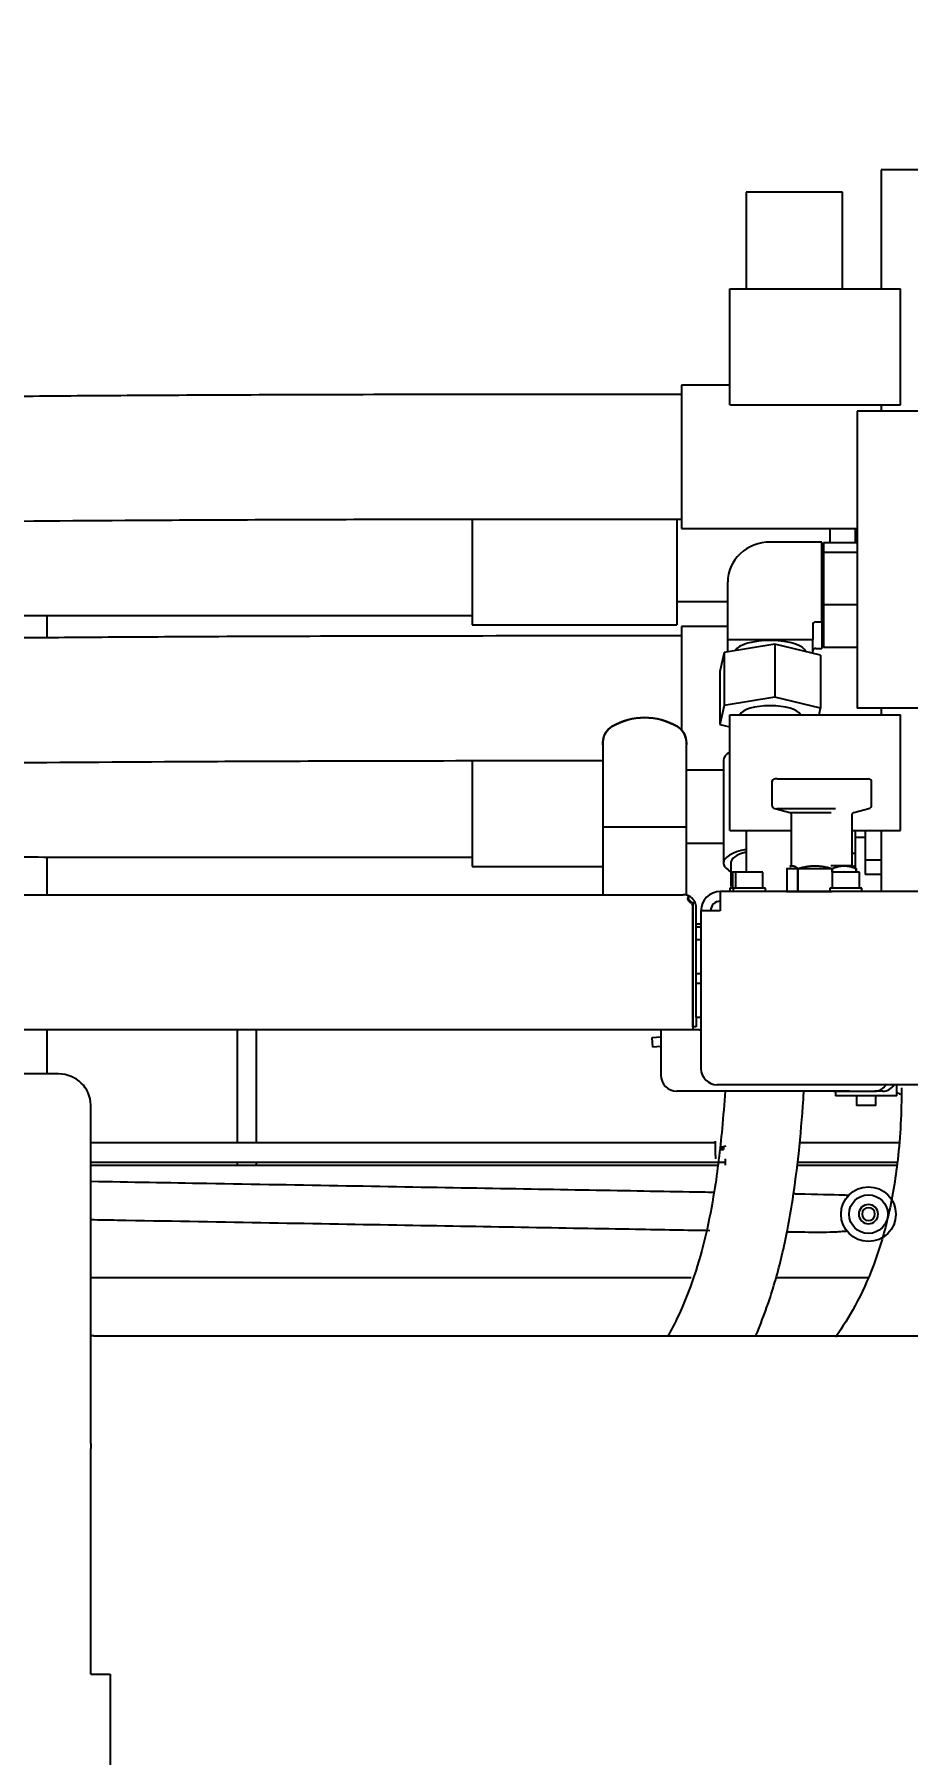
# Model space of a CAD drawing. Header units: millimetres. Extents: x 10462777 to 22643323, y 453826 to 1389191.
# Drawn here: x 11268285 to 11268548, y 578301 to 578818 of the extents above; entities that cross this region are included whole.
import ezdxf

# ---------------------------------------------------------------- set-up
doc = ezdxf.new("R2010")
doc.units = ezdxf.units.MM
doc.header["$LTSCALE"] = 200
doc.header["$MEASUREMENT"] = 0
doc.header["$PDMODE"] = 35
doc.header["$PDSIZE"] = -5
doc.linetypes.add('CENTER', pattern=[2, 1.25, -0.25, 0.25, -0.25])
doc.linetypes.add('PHANTOM', pattern=[2.5, 1.25, -0.25, 0.25, -0.25, 0.25, -0.25])
doc.layers.get('DEFPOINTS').update_dxf_attribs({"linetype": 'CONTINUOUS'})
doc.layers.add('1', color=1, linetype='CENTER')
doc.layers.add('11', color=6, linetype='PHANTOM')
doc.layers.add('LAYOUT', color=8, linetype='CONTINUOUS', lineweight=25)
doc.styles.add('iso-1', font='isocp.shx')
doc.styles.get("Standard").update_dxf_attribs({"font": 'SYMBOL'})
doc.dimstyles.get("Standard").update_dxf_attribs({"dimtxt": 1, "dimasz": 0.18, "dimexe": 0.18, "dimexo": 0.0625, "dimgap": 0.5, "dimtad": 1, "dimzin": 0, "dimdsep": 46, "dimtxsty": 'Standard', "dimcen": 0.09, "dimadec": 0, "dimazin": 0, "dimtfac": 1, "dimtofl": 0, "dimtmove": 2, "dimatfit": 3, "dimfxl": 1, "dimtolj": 1, "dimtzin": 0, "dimarcsym": 0})

# ---------------------------------------------------------------- blocks, each defined once
blk = doc.blocks.new('*D418')
at = {"layer": '1', "color": 152, "linetype": 'Continuous', "lineweight": -2, "transparency": 16777216}
for p, q in [((11268307.7, 579167.69), (11268307.7, 579563.75)), ((11269542.41, 578529.99), (11269542.41, 579563.75))]:
    blk.add_line(p, q, dxfattribs=at)
at = {"layer": '1', "color": 27, "linetype": 'Continuous', "lineweight": -2, "transparency": 16777216}
blk.add_line((11268338.45, 579533.01), (11269511.66, 579533.01), dxfattribs=at)
at = {"layer": '1', "color": 27, "linetype": 'Continuous', "transparency": 16777216}
for points in [[(11268338.45, 579538.13), (11268338.45, 579527.88), (11268307.7, 579533.01)], [(11269511.66, 579538.13), (11269511.66, 579527.88), (11269542.41, 579533.01)]]:
    blk.add_solid(points, dxfattribs=at)
at = {"layer": 'DEFPOINTS', "color": 0, "linetype": 'Continuous', "transparency": 16777216}
for p in [(11269542.41, 579533.01), (11268307.7, 579152.31), (11269542.41, 578514.62)]:
    blk.add_point(p, dxfattribs=at)
at = {"layer": '1', "color": 23, "linetype": 'Continuous', "lineweight": -3, "transparency": 16777216, "insert": (11268925.06, 579566.9), "char_height": 33.894, "attachment_point": 5, "style": 'iso-1'}
blk.add_mtext('\\A1;\\C23;1275', dxfattribs=at)
blk = doc.blocks.new('r710ic')
at = {"layer": 'LAYOUT', "color": 3}
blk.add_circle((272041.37, 104232.63), 2050.12, dxfattribs=at)

msp = doc.modelspace()

# ---------------------------------------------------------------- linework, layer by layer
at = {"layer": '1', "color": 252, "linetype": 'Continuous'}
for p, q in [((11268289.30077, 578636.5406), (11268289.30077, 578643.25525)), ((11268507.19094, 578593.1801), (11268507.19094, 578586.32459)), ((11268508.7871, 578594.1485), (11268508.15934, 578594.1485)), ((11268508.7871, 578594.1485), (11268536.24296, 578594.1485)), ((11268537.21136, 578586.32459), (11268537.21136, 578593.1801)), ((11268508.05225, 578585.2021), (11268512.57553, 578583.99009)), ((11268508.6848, 578585.2021), (11268526.3844, 578585.2021)), ((11268513.00586, 578583.99009), (11268525.04705, 578583.99009)), ((11268513.00618, 578583.42885), (11268513.00618, 578568.00168)), ((11268531.39611, 578568.00168), (11268531.39611, 578583.42885)), ((11268531.82677, 578583.99009), (11268536.35005, 578585.2021)), ((11268289.30077, 578559.28764), (11268289.30077, 578570.62882)), ((11268511.59716, 578567.16302), (11268525.36788, 578567.16302)), ((11268511.85352, 578560.25447), (11268511.85352, 578567.16302)), ((11268513.04976, 578568.00168), (11268512.5708, 578567.72515)), ((11268514.97174, 578567.16302), (11268514.97174, 578560.25447)), ((11268515.02025, 578567.16302), (11268514.97174, 578567.16302)), ((11268515.02025, 578560.25447), (11268515.02025, 578567.16302)), ((11268531.39611, 578568.00168), (11268524.91972, 578568.00168)), ((11268525.30472, 578567.16302), (11268525.30472, 578561.22296)), ((11268525.33631, 578567.16302), (11268525.30472, 578567.16302)), ((11268525.36788, 578566.06477), (11268525.36788, 578567.16302)), ((11268531.83149, 578567.72515), (11268531.35254, 578568.00168)), ((11268532.53413, 578567.16302), (11268532.53413, 578566.06477)), ((11268532.54878, 578567.16302), (11268532.53413, 578567.16302)), ((11268532.54878, 578566.06477), (11268532.54878, 578567.16302)), ((11267800.75164, 578559.28607), (11268480.56896, 578559.28607)), ((11268483.47222, 578555.41247), (11268483.47222, 578557.00611)), ((11268483.47416, 578556.72382), (11268483.47416, 578555.41247)), ((11268566.34451, 578560.25447), (11268491.69653, 578560.25447)), ((11268491.69653, 578560.25447), (11268491.69653, 578554.44407)), ((11268511.59716, 578560.25447), (11268525.36788, 578560.25447)), ((11268515.02025, 578560.25447), (11268514.97174, 578560.25447)), ((11268525.33631, 578560.25447), (11268525.30472, 578560.25447)), ((11268532.54878, 578560.25447), (11268532.53413, 578560.25447)), ((11268483.47416, 578555.41247), (11268483.47221, 578555.41442)), ((11268483.47222, 578555.41247), (11268483.47222, 578522.48684)), ((11268483.47416, 578522.48684), (11268483.47416, 578555.41247)), ((11268484.44256, 578522.48684), (11268484.44256, 578555.41247)), ((11268485.88612, 578554.44407), (11268485.88612, 578506.99243)), ((11268491.69653, 578554.44407), (11268485.88612, 578554.44407)), ((11268484.44078, 578550.57046), (11268485.88385, 578550.57046)), ((11268483.47222, 578522.48684), (11268483.47222, 578518.61324)), ((11268483.47416, 578519.58164), (11268483.47416, 578522.48684)), ((11268484.44256, 578522.48684), (11268484.44256, 578519.58164)), ((11268483.47222, 578518.61324), (11267797.84837, 578518.61324)), ((11268289.30077, 578505.37798), (11268289.30077, 578518.61481)), ((11268346.43641, 578518.61233), (11268346.43641, 578484.71951)), ((11268352.24682, 578484.71921), (11268352.24682, 578518.61248)), ((11268471.16218, 578516.36776), (11268473.7901, 578516.59767)), ((11268471.41539, 578513.47361), (11268471.16218, 578516.36776)), ((11268473.79015, 578518.61324), (11268473.79015, 578505.05563)), ((11268484.44256, 578519.58164), (11268483.47416, 578519.58164)), ((11268473.79009, 578513.68137), (11268471.41539, 578513.47361)), ((11268292.69921, 578505.37763), (11267682.60675, 578505.37763)), ((11268530.59679, 578500.21362), (11268478.63216, 578500.21362)), ((11268604.71589, 578502.15043), (11268490.72813, 578502.15043)), ((11268525.75478, 578500.21362), (11268533.01779, 578500.21362)), ((11268533.01779, 578500.21362), (11268538.18415, 578500.21362)), ((11268540.60515, 578500.21362), (11268538.18415, 578500.21362)), ((11268302.38322, 578394.22498), (11268302.38322, 578496.0236)), ((11268490.24892, 578484.71918), (11268302.39521, 578484.71918)), ((11268545.30538, 578484.71918), (11268515.5266, 578484.71918)), ((11268302.39521, 578478.90878), (11268493.17016, 578478.90878)), ((11268346.43641, 578478.90911), (11268346.43641, 578477.94041)), ((11268352.24682, 578477.94041), (11268352.24682, 578478.90881)), ((11268514.93043, 578478.90878), (11268544.88806, 578478.90878)), ((11268302.38992, 578477.94038), (11268490.85659, 578477.94038)), ((11268514.82496, 578477.94038), (11268544.77033, 578477.94038)), ((11268482.93704, 578444.04638), (11268302.41655, 578444.04638)), ((11268536.02658, 578444.04638), (11268508.31897, 578444.04638)), ((11268303.32833, 578426.61517), (11268302.3832, 578426.61517)), ((11268303.32833, 578426.61517), (11268728.95471, 578426.61517)), ((11268302.38322, 578394.22498), (11268302.38322, 578392.72114)), ((11268302.38322, 578324.93309), (11268302.38322, 578392.72114)), ((11268302.38322, 578324.93309), (11268308.19363, 578324.93309)), ((11268308.19363, 578324.93309), (11268308.19363, 577705.15661))]:
    msp.add_line(p, q, dxfattribs=at)
for centre, radius, start, end in [((11268508.15934, 578593.1801), 0.9684, 90, 180), ((11268536.24296, 578593.1801), 0.9684, 0, 90), ((11268508.35302, 578586.32459), 1.16208, 180, 255), ((11268536.04928, 578586.32459), 1.16208, 285, 0), ((11268480.56896, 578555.41247), 3.8736, 62.2193098, 90), ((11268480.56896, 578555.41247), 3.8736, 0, 24.2934569), ((11268491.69653, 578554.44407), 5.8104, 90, 180), ((11268491.69653, 578554.44407), 2.9052, 90, 180), ((11268478.63216, 578505.05563), 4.842, 180, 270), ((11268490.72813, 578506.99243), 4.842, 180, 270)]:
    msp.add_arc(centre, radius, start, end, dxfattribs=at)
at = {"layer": '1', "color": 252, "linetype": 'Continuous', "extrusion": (0, 0, -1)}
for centre, start, end in [((-11268512.42514, 578583.42885), 105, 180), ((-11268531.97716, 578583.42885), 0, 75)]:
    msp.add_arc(centre, 0.58104, start, end, dxfattribs=at)
at = {"layer": '1', "color": 27, "linetype": 'Continuous'}
msp.add_ellipse((11268506.70674, 578568.87258), major_axis=(11.86291, 0), ratio=0.342019653, start_param=2.229745577, end_param=3.142771277, dxfattribs=at)
at = {"layer": '1', "color": 252, "linetype": 'Continuous'}
for centre, major_axis, ratio, start_param, end_param in [((11268480.56896, 578555.41247), (0, 3.8736), 0.999333333, 5.798320795, 6.283185307), ((11268480.56896, 578555.41247), (2.9052, 0), 1, 0, 0.406617224), ((11268292.69921, 578496.0236), (-9.68401, 0), 0.965925826, 3.141592654, 4.71238898), ((11268538.18415, 578505.05563), (0, -4.842), 0.866025404, 0, 0.927284465), ((11268540.60515, 578505.05563), (0, 4.842), 0.866025404, 3.141592654, 4.08105056)]:
    msp.add_ellipse(centre, major_axis=major_axis, ratio=ratio, start_param=start_param, end_param=end_param, dxfattribs=at)
at = {"layer": '1', "color": 27, "linetype": 'Continuous'}
for points, knots in [([(11268494.84383, 578568.8695), (11268494.84389, 578567.62762), (11268494.84217, 578565.43395), (11268494.83692, 578563.05769), (11268494.8335, 578561.92465), (11268494.83294, 578561.74412)], [0, 0, 0, 0, 0.523426077, 0.924070796, 1, 1, 1, 1]), ([(11268493.13136, 578500.20995), (11268492.87938, 578496.46934), (11268492.08381, 578486.36418), (11268490.35188, 578471.9316), (11268486.70902, 578452.75837), (11268481.89056, 578438.0056), (11268477.02671, 578428.49057), (11268475.93824, 578426.51328)], [0, 0, 0, 0, 0.145508464, 0.393330015, 0.565035184, 0.907380775, 1, 1, 1, 1]), ([(11268502.31218, 578426.5242), (11268503.72425, 578429.81195), (11268506.75739, 578437.74213), (11268509.8023, 578448.53867), (11268512.04134, 578458.94664), (11268513.81026, 578469.20822), (11268515.45821, 578482.29769), (11268516.37322, 578493.14541), (11268516.7912, 578499.37115), (11268516.84629, 578500.22016)], [0, 0, 0, 0, 0.143903063, 0.339042969, 0.444281574, 0.566343132, 0.750281666, 0.965930389, 1, 1, 1, 1]), ([(11268546.1691, 578501.17586), (11268546.24403, 578493.92175), (11268545.52026, 578480.77189), (11268542.5802, 578462.77456), (11268538.14797, 578448.07158), (11268532.74657, 578436.13243), (11268528.47534, 578429.27049), (11268526.31444, 578426.22777)], [0, 0, 0, 0, 0.272041743, 0.498781111, 0.690723822, 0.856877604, 1, 1, 1, 1])]:
    msp.add_open_spline(points, degree=3, knots=knots, dxfattribs=at)
at = {"layer": '1', "color": 252, "linetype": 'Continuous'}
for points, weights in [([(11268512.59808, 578567.74066), (11268513.72615, 578568.37262), (11268514.97174, 578567.16302)], [1.05320929293, 1.1183085332, 1]), ([(11268515.02025, 578567.16302), (11268520.16248, 578568.67707), (11268525.30472, 578567.16302)], [1, 1.15263157895, 1]), ([(11268525.36788, 578567.16302), (11268528.951, 578568.67707), (11268532.53413, 578567.16302)], [1, 1.15263157895, 1]), ([(11268532.54878, 578567.16302), (11268532.15807, 578567.54243), (11268531.80423, 578567.74066)], [1, 1.03432290433, 1.0532091373])]:
    msp.add_rational_spline(points, weights, degree=2, dxfattribs=at)
for points, knots in [([(11268482.3732, 578558.83959), (11268482.25787, 578558.78957), (11268482.15952, 578558.72578), (11268482.00465, 578558.57477), (11268481.94665, 578558.48597), (11268481.87672, 578558.2897), (11268481.8643, 578558.17923), (11268481.88877, 578557.95091), (11268481.92528, 578557.82972), (11268482.03963, 578557.59345), (11268482.11877, 578557.47534), (11268482.31246, 578557.26147), (11268482.42957, 578557.16279), (11268482.69621, 578557.00997), (11268482.84819, 578556.9556), (11268483.16354, 578556.92438), (11268483.32469, 578556.94941), (11268483.47222, 578557.00611)], [0, 0, 0, 0, 0.125, 0.125, 0.25, 0.25, 0.375, 0.375, 0.5, 0.5, 0.625, 0.625, 0.75, 0.75, 0.875, 0.875, 1, 1, 1, 1]), ([(11268482.1212, 578557.86757), (11268482.16355, 578558.02938), (11268482.20583, 578558.19123), (11268482.26887, 578558.43439), (11268482.28985, 578558.51559), (11268482.33162, 578558.67772), (11268482.35242, 578558.75865), (11268482.3732, 578558.83959)], [0, 0, 0, 0, 0.499971523, 0.499971523, 0.750483739, 0.750483739, 1, 1, 1, 1]), ([(11268482.12223, 578557.86757), (11268482.1583, 578558.00527), (11268482.19433, 578558.143), (11268482.25438, 578558.37404), (11268482.27852, 578558.4673), (11268482.32659, 578558.65356), (11268482.35051, 578558.74657), (11268482.3744, 578558.83959)], [0, 0, 0, 0, 0.425488431, 0.425488431, 0.713241963, 0.713241963, 1, 1, 1, 1]), ([(11268483.0411, 578556.93846), (11268483.02579, 578556.96327), (11268483.00951, 578556.98882), (11268482.94348, 578557.08867), (11268482.88522, 578557.16921), (11268482.7523, 578557.33191), (11268482.67643, 578557.4152), (11268482.51831, 578557.56941), (11268482.43454, 578557.64188), (11268482.27316, 578557.76754), (11268482.19424, 578557.82202), (11268482.12223, 578557.86757)], [0, 0, 0, 0, 0.081149045, 0.081149045, 0.310861784, 0.310861784, 0.540574523, 0.540574523, 0.770287261, 0.770287261, 1, 1, 1, 1]), ([(11268484.12085, 578556.95815), (11268484.10992, 578556.98336), (11268484.09007, 578557.02825), (11268484.02517, 578557.16368), (11268483.97547, 578557.26077), (11268483.84876, 578557.47727), (11268483.77333, 578557.59391), (11268483.59756, 578557.83203), (11268483.49992, 578557.9501), (11268483.28187, 578558.18198), (11268483.16762, 578558.28923), (11268482.81045, 578558.58683), (11268482.56493, 578558.73922), (11268482.3744, 578558.83959)], [0, 0, 0, 0, 0.11144253, 0.11144253, 0.259535442, 0.259535442, 0.407628353, 0.407628353, 0.555721265, 0.555721265, 0.703814177, 0.703814177, 1, 1, 1, 1])]:
    msp.add_open_spline(points, degree=3, knots=knots, dxfattribs=at)
for points, degree in [([(11268482.1212, 578557.86757), (11268482.0653, 578557.8318), (11268482.01583, 578557.79018), (11268481.97629, 578557.74337)], 3), ([(11268484.09956, 578557.00611), (11268483.47416, 578556.72382)], 1)]:
    msp.add_open_spline(points, degree=degree, dxfattribs=at)
at = {"layer": '1', "color": 18, "linetype": 'Continuous'}
for points, knots in [([(11268490.03219, 578469.7513), (11268488.76716, 578469.77373), (11268482.69137, 578469.88103), (11268471.22399, 578470.08072), (11268449.4278, 578470.46137), (11268419.40406, 578470.98534), (11268379.69981, 578471.67841), (11268340.35003, 578472.36526), (11268314.20091, 578472.82169), (11268302.48752, 578473.02615)], [0, 0, 0, 0, 0.029571828, 0.139470573, 0.242954806, 0.445236616, 0.643613679, 0.84157396, 1, 1, 1, 1]), ([(11268530.4592, 578468.85898), (11268529.94541, 578468.87964), (11268525.93013, 578469.00101), (11268520.34894, 578469.15976), (11268514.25954, 578469.29353), (11268513.84856, 578469.30242)], [0, 0, 0, 0, 0.123585115, 0.941610559, 1, 1, 1, 1]), ([(11268302.44512, 578461.59802), (11268305.07187, 578461.55217), (11268322.36032, 578461.2504), (11268353.76683, 578460.7022), (11268394.82403, 578459.98552), (11268433.12662, 578459.31704), (11268464.56804, 578458.76791), (11268481.76104, 578458.46846), (11268488.51068, 578458.35058)], [0, 0, 0, 0, 0.035917588, 0.236802391, 0.43607161, 0.633986175, 0.841178777, 1, 1, 1, 1]), ([(11268511.93785, 578457.94416), (11268513.73351, 578457.91509), (11268518.64686, 578457.84095), (11268524.67853, 578457.79093), (11268528.6756, 578458.0782), (11268530.04002, 578458.21141)], [0, 0, 0, 0, 0.256323146, 0.729197071, 1, 1, 1, 1])]:
    msp.add_open_spline(points, degree=3, knots=knots, dxfattribs=at)
at = {"layer": '11', "color": 252, "linetype": 'Continuous'}
for p, q in [((11268540.11656, 578777.27308), (11268540.11656, 578741.44225)), ((11268569.16859, 578777.27308), (11268540.11656, 578777.27308)), ((11268499.44373, 578770.49427), (11268499.44373, 578741.44225)), ((11268513.96974, 578770.49427), (11268499.44373, 578770.49427)), ((11268528.49575, 578770.49427), (11268513.96974, 578770.49427)), ((11268528.49575, 578741.44225), (11268528.49575, 578770.49427)), ((11268494.60173, 578706.57982), (11268494.60173, 578741.44225)), ((11268494.60173, 578741.44225), (11268545.92697, 578741.44225)), ((11268545.92697, 578706.57982), (11268545.92697, 578741.44225)), ((11268494.60173, 578706.57982), (11268545.92697, 578706.57982)), ((11268540.11656, 578706.57982), (11268540.11656, 578704.64302)), ((11268532.85356, 578704.64302), (11268532.85356, 578615.35647)), ((11268590.95715, 578704.64302), (11268532.85356, 578704.64302)), ((11268494.60173, 578578.55724), (11268494.60173, 578613.41967)), ((11268494.60173, 578613.41967), (11268545.92697, 578613.41967)), ((11268590.95715, 578615.35647), (11268532.85356, 578615.35647)), ((11268540.11656, 578615.35647), (11268540.11656, 578613.41967)), ((11268545.92697, 578578.55724), (11268545.92697, 578613.41967)), ((11268494.60173, 578578.55724), (11268513.00664, 578578.55724)), ((11268499.44373, 578578.55724), (11268499.44373, 578566.06487)), ((11268531.39551, 578578.55724), (11268545.92697, 578578.55724)), ((11268540.11656, 578578.55724), (11268540.11656, 578560.25497)), ((11268483.4721, 578549.60206), (11268483.47383, 578549.60206)), ((11268483.47222, 578545.72846), (11268483.47413, 578545.72846)), ((11268484.44211, 578549.60206), (11268485.41096, 578549.60206)), ((11268485.88613, 578545.72846), (11268484.44256, 578545.72846)), ((11268484.44256, 578535.56025), (11268485.8861, 578535.56025)), ((11268484.44256, 578532.65505), (11268485.8861, 578532.65505)), ((11268483.47222, 578522.48684), (11268483.47413, 578522.48684)), ((11268484.44256, 578522.48684), (11268485.88613, 578522.48684)), ((11268485.41096, 578518.61324), (11268483.4721, 578518.61324))]:
    msp.add_line(p, q, dxfattribs=at)
at = {"layer": '11', "color": 60, "linetype": 'Continuous'}
for p, q in [((11268494.60258, 578712.53549), (11268480.07572, 578712.53549)), ((11268480.07572, 578712.53549), (11268480.07572, 578669.44165)), ((11268417.12967, 578672.41496), (11268417.12967, 578640.38963)), ((11268478.62312, 578672.45375), (11268478.62312, 578640.38963)), ((11268480.07572, 578669.44165), (11268532.85343, 578669.44165)), ((11268522.20115, 578665.33388), (11268506.70674, 578665.33388)), ((11268522.20115, 578641.3099), (11268522.20115, 578665.33388)), ((11268532.85341, 578665.10898), (11268522.68535, 578665.10898)), ((11268522.68535, 578665.10898), (11268522.68535, 578662.19635)), ((11268524.62215, 578669.44059), (11268524.62215, 578665.1083)), ((11268532.36936, 578665.10885), (11268532.36936, 578669.44154)), ((11268522.68543, 578659.59287), (11268522.20115, 578659.59287)), ((11268532.85341, 578662.19635), (11268522.68535, 578662.19635)), ((11268522.68535, 578662.19635), (11268522.68535, 578646.4347)), ((11268493.92385, 578636.03191), (11268493.92385, 578653.32189)), ((11268478.62312, 578647.41054), (11268493.92426, 578647.41054)), ((11268532.85341, 578646.4347), (11268522.68535, 578646.4347)), ((11268522.68535, 578646.4347), (11268522.68535, 578633.58569)), ((11268417.12967, 578640.38963), (11268478.62312, 578640.38963)), ((11268493.92423, 578639.90543), (11268480.07572, 578639.90543)), ((11268480.07572, 578639.90543), (11268480.07572, 578608.79569)), ((11268519.48963, 578640.4363), (11268519.48963, 578636.03191)), ((11268520.41929, 578641.3099), (11268522.20115, 578641.3099)), ((11268522.20115, 578641.3099), (11268522.20115, 578633.3608)), ((11268522.20115, 578639.10181), (11268522.68543, 578639.10181)), ((11268508.06632, 578634.59025), (11268492.90832, 578632.13401)), ((11268493.92385, 578636.03191), (11268519.48963, 578636.03191)), ((11268493.92385, 578632.29856), (11268493.92385, 578636.03191)), ((11268508.06632, 578634.59025), (11268508.06632, 578618.66527)), ((11268521.86474, 578631.3286), (11268508.06632, 578634.59025)), ((11268519.48963, 578631.89005), (11268519.48963, 578636.03191)), ((11268532.85341, 578633.58569), (11268522.68535, 578633.58569)), ((11268492.90832, 578632.13401), (11268491.54873, 578626.41612)), ((11268492.90832, 578632.13401), (11268492.90832, 578616.20903)), ((11268520.41929, 578633.3608), (11268522.20115, 578633.3608)), ((11268521.86474, 578631.3286), (11268521.86474, 578615.40362)), ((11268491.54873, 578626.41612), (11268491.54873, 578610.49114)), ((11268508.06632, 578618.66527), (11268492.90832, 578616.20903)), ((11268521.86474, 578615.40362), (11268508.06632, 578618.66527)), ((11268492.90832, 578616.20903), (11268491.54873, 578610.49114)), ((11268521.39299, 578613.4196), (11268521.86474, 578615.40362)), ((11268491.54873, 578610.49114), (11268494.60185, 578609.76945)), ((11268417.12967, 578599.7849), (11268417.12967, 578567.75958)), ((11268492.66493, 578599.75239), (11268492.66493, 578568.81242)), ((11268492.66493, 578599.75239), (11268492.66493, 578599.75202)), ((11268481.5285, 578596.8116), (11268492.66554, 578596.8116)), ((11268532.36936, 578576.62044), (11268532.36936, 578578.55744)), ((11268535.27456, 578578.55711), (11268535.27456, 578569.69885)), ((11268481.53759, 578574.78048), (11268492.66504, 578574.78048)), ((11268532.36936, 578571.6816), (11268531.39596, 578571.6816)), ((11268532.36936, 578567.24593), (11268532.36936, 578576.62044)), ((11268532.36936, 578576.62044), (11268535.27471, 578576.62044)), ((11268417.12967, 578567.75958), (11268456.35865, 578567.75958)), ((11268540.11655, 578569.69885), (11268535.27456, 578569.69885)), ((11268535.27456, 578569.69885), (11268535.27456, 578565.35763)), ((11268494.60173, 578561.22287), (11268494.60173, 578560.25447)), ((11268495.57003, 578561.22287), (11268494.60173, 578561.22287)), ((11268495.32803, 578566.06487), (11268495.32803, 578561.22287)), ((11268496.29661, 578566.06487), (11268495.32803, 578566.06487)), ((11268495.57013, 578561.22287), (11268495.57013, 578560.25447)), ((11268497.76383, 578561.22287), (11268495.57013, 578561.22287)), ((11268496.29643, 578566.06487), (11268496.29643, 578561.22287)), ((11268504.52784, 578566.06487), (11268496.29643, 578566.06487)), ((11268505.25414, 578561.22287), (11268497.76383, 578561.22287)), ((11268504.52784, 578561.22287), (11268504.52784, 578566.06487)), ((11268505.25414, 578560.25447), (11268505.25414, 578561.22287)), ((11268524.62215, 578561.22287), (11268524.62215, 578560.25447)), ((11268526.81585, 578561.22287), (11268524.62215, 578561.22287)), ((11268525.34845, 578566.06487), (11268525.34845, 578561.22287)), ((11268533.57986, 578566.06487), (11268525.34845, 578566.06487)), ((11268534.30616, 578561.22287), (11268526.81585, 578561.22287)), ((11268533.57986, 578561.22287), (11268533.57986, 578566.06487)), ((11268534.30616, 578560.25447), (11268534.30616, 578561.22287)), ((11268540.11655, 578565.35763), (11268535.27456, 578565.35763)), ((11268526.37236, 578500.2137), (11268526.37236, 578498.76102)), ((11268544.77198, 578498.76102), (11268544.77198, 578502.15043)), ((11268544.77198, 578498.76102), (11268526.37236, 578498.76102)), ((11268532.66697, 578498.76102), (11268532.66697, 578495.85582)), ((11268538.47737, 578495.85582), (11268532.66697, 578495.85582)), ((11268538.47737, 578495.85582), (11268538.47737, 578498.76102)), ((11268490.24393, 578481.81398), (11268490.24393, 578485.20338)), ((11268490.24393, 578480.84558), (11268490.24393, 578481.81398)), ((11268490.24393, 578480.84558), (11268490.24393, 578479.87718)), ((11268491.96257, 578482.63712), (11268492.67312, 578482.63712)), ((11268493.14913, 578479.87709), (11268493.14913, 578477.94035))]:
    msp.add_line(p, q, dxfattribs=at)
at = {"layer": '11', "color": 27, "linetype": 'Continuous'}
for p, q in [((11268417.12916, 578672.42349), (11268417.12916, 578661.93655)), ((11268417.12916, 578661.93655), (11268417.12916, 578643.19806)), ((11268417.12916, 578599.79343), (11268417.12916, 578589.30649)), ((11268417.12916, 578589.30649), (11268417.12916, 578570.56801))]:
    msp.add_line(p, q, dxfattribs=at)
at = {"layer": '11', "color": 95, "linetype": 'Continuous'}
for p, q in [((11268456.36862, 578604.3167), (11268456.36862, 578579.62248)), ((11268481.52768, 578579.62248), (11268481.52768, 578604.3167)), ((11268456.35894, 578579.62248), (11268456.35894, 578559.28607)), ((11268456.35894, 578579.62248), (11268456.4386, 578579.62248)), ((11268459.07854, 578579.62248), (11268456.4386, 578579.62248)), ((11268478.81776, 578579.62248), (11268459.07854, 578579.62248)), ((11268481.4577, 578579.62248), (11268478.81776, 578579.62248)), ((11268481.53736, 578579.62248), (11268481.4577, 578579.62248)), ((11268481.53736, 578559.28607), (11268481.53736, 578579.62248)), ((11268481.4577, 578559.28607), (11268480.56897, 578559.28607)), ((11268481.4577, 578559.28607), (11268481.53736, 578559.28607))]:
    msp.add_line(p, q, dxfattribs=at)
at = {"layer": '11', "color": 60, "linetype": 'Continuous'}
for radius in [8.23141, 5.8104]:
    msp.add_circle((11268536.25361, 578463.23132), radius, dxfattribs=at)
at = {"layer": '11', "color": 60, "linetype": 'Continuous', "extrusion": (0, 0, -1)}
for radius in [2.9052, 1.9368]:
    msp.add_circle((-11268536.25361, 578463.23132), radius, dxfattribs=at)
at = {"layer": '11', "color": 95, "linetype": 'Continuous', "extrusion": (0, 0, -1)}
for centre, radius, start, end in [((-11268468.94815, 578593.27831), 19.26012, 59.2234592, 120.7765408), ((-11268461.90088, 578605.11123), 5.4876, 6.4325077, 59.2234592), ((-11268475.99542, 578605.11123), 5.4876, 120.7765408, 173.5674899), ((-11268468.94815, 578604.3167), 12.57953, 359.9999868, 6.4325077), ((-11268468.94815, 578604.3167), 12.57953, 173.5674912, 180.0000121)]:
    msp.add_arc(centre, radius, start, end, dxfattribs=at)
at = {"layer": '11', "color": 95, "linetype": 'Continuous'}
for centre, radius, start, end in [((11268461.89148, 578605.11432), 5.4876, 120.8370387, 173.5512169), ((11268468.94815, 578593.29402), 19.25409, 59.1629613, 120.8370387), ((11268476.00482, 578605.11432), 5.4876, 6.4487831, 59.1629613), ((11268468.94815, 578604.3167), 12.58921, 173.5512169, 180), ((11268468.94815, 578604.3167), 12.58921, 180, 182.2474931), ((11268468.94815, 578604.3167), 12.58921, 0, 6.4487831), ((11268468.94815, 578604.3167), 12.58921, 357.7525069, 0)]:
    msp.add_arc(centre, radius, start, end, dxfattribs=at)
at = {"layer": '11', "color": 252, "linetype": 'Continuous'}
for centre, start, end in [((11268485.41096, 578548.63366), 60.6147136, 90), ((11268485.41096, 578519.58164), 270, 299.3852864)]:
    msp.add_arc(centre, 0.9684, start, end, dxfattribs=at)
at = {"layer": '11', "color": 60, "linetype": 'Continuous'}
for centre, radius, start, end in [((11268495.08593, 578474.57), 9.27762, 100.5611991, 111.7684775), ((11268491.73504, 578482.9612), 0.2421, 111.7684775, 172.5)]:
    msp.add_arc(centre, radius, start, end, dxfattribs=at)
for centre, major_axis, ratio, start_param, end_param in [((11268506.70674, 578653.32189), (12.78289, 0), 0.939692621, 1.570796327, 3.141592654), ((11268520.41929, 578640.4363), (0.92966, 0), 0.939692621, 1.570796327, 3.141592654), ((11268506.70674, 578632.05736), (10.72973, 0), 0.342020143, 0.089534294, 2.978228194), ((11268520.41929, 578632.4872), (-0.92966, 0), 0.939692621, 4.71238898, 6.283185307), ((11268506.70674, 578612.94738), (-9.19981, 0), 0.342020143, 3.292367398, 6.132563354), ((11268506.70674, 578599.75239), (-14.04181, 0), 0.342020143, 5.751743858, 6.283185307), ((11268506.70674, 578568.81242), (-14.04181, 0), 0.342020143, 5.256059841, 6.283185307), ((11268506.70674, 578568.81242), (-14.04181, 0), 0.342020143, 0, 0.442453315), ((11268506.70674, 578568.81242), (-14.04181, 0), 0.342020143, 0.442453158, 0.626040399), ((11268558.03198, 578501.1146), (-14.04181, 0), 0.258819045, 0.335255311, 0.524339534), ((11268494.73065, 578474.57), (0, -9.2609), 0.770008692, 3.405730817, 3.516975807)]:
    msp.add_ellipse(centre, major_axis=major_axis, ratio=ratio, start_param=start_param, end_param=end_param, dxfattribs=at)
at = {"layer": '11', "color": 27, "linetype": 'Continuous'}
for points, knots in [([(11268480.07618, 578709.72707), (11268458.81676, 578709.73944), (11268420.4785, 578709.72141), (11268369.21871, 578709.62815), (11268329.23661, 578709.45667), (11268296.27968, 578709.24442), (11268250.3887, 578708.85022), (11268189.34448, 578708.06477), (11268115.96722, 578706.58704), (11268048.05246, 578704.63989), (11267993.17815, 578702.50366), (11267949.37312, 578700.27913), (11267915.7393, 578698.11284), (11267892.4533, 578695.9619), (11267879.2419, 578694.30465), (11267868.86442, 578692.2339), (11267861.19487, 578689.06093), (11267855.87608, 578683.35945), (11267853.11986, 578677.75328), (11267852.5087, 578670.77969), (11267854.03695, 578665.03413), (11267856.66158, 578660.62943), (11267860.62596, 578656.66016), (11267866.88916, 578653.29458), (11267872.79411, 578652.0593), (11267885.68835, 578650.1528), (11267905.40996, 578648.75247), (11267932.35797, 578647.42439), (11267962.48055, 578646.4187), (11267996.23867, 578645.58192), (11268036.42559, 578644.84993), (11268081.35906, 578644.27567), (11268131.07406, 578643.83666), (11268184.48206, 578643.52394), (11268231.473, 578643.36442), (11268269.78946, 578643.28329), (11268297.19035, 578643.24323), (11268325.72646, 578643.21724), (11268355.33192, 578643.20307), (11268385.91911, 578643.19831), (11268406.62809, 578643.19747), (11268417.12916, 578643.19804)], [0, 0, 0, 0, 0.043338929, 0.078212892, 0.104580407, 0.125177175, 0.146016449, 0.199653147, 0.25371049, 0.307875132, 0.36052348, 0.397474484, 0.437237637, 0.475909157, 0.494452542, 0.512880302, 0.531840144, 0.538413152, 0.544223151, 0.549433678, 0.554261276, 0.558748983, 0.562872569, 0.570196861, 0.586581798, 0.608488587, 0.634381252, 0.659675869, 0.684481645, 0.708818231, 0.736931342, 0.772027626, 0.803506466, 0.839975354, 0.881706471, 0.899552783, 0.918198626, 0.937615941, 0.957763001, 0.978582647, 1, 1, 1, 1]), ([(11267881.45647, 578656.78498), (11267881.48732, 578656.77223), (11267881.80175, 578656.80223), (11267883.48728, 578656.94311), (11267890.43181, 578658.01441), (11267903.10369, 578659.33307), (11267917.86698, 578660.58862), (11267940.5974, 578662.19136), (11267972.91164, 578664.01724), (11268015.97778, 578665.91889), (11268055.57486, 578667.31798), (11268089.93168, 578668.33629), (11268118.14095, 578669.06667), (11268146.59657, 578669.7072), (11268176.98557, 578670.29638), (11268215.19899, 578670.91659), (11268264.83042, 578671.52546), (11268327.61063, 578672.0101), (11268400.62121, 578672.23621), (11268452.48929, 578672.27616), (11268480.07619, 578672.25007)], [0, 0, 0, 0, 0.005970633, 0.025080224, 0.072500085, 0.111561689, 0.152930905, 0.194111736, 0.274719555, 0.351562751, 0.425680814, 0.468975004, 0.511221591, 0.55233763, 0.593128597, 0.640642087, 0.711560601, 0.795130913, 0.891263181, 1, 1, 1, 1]), ([(11268480.07618, 578637.09702), (11268458.81676, 578637.10939), (11268420.4785, 578637.09135), (11268369.21871, 578636.9981), (11268329.23661, 578636.82661), (11268296.27968, 578636.61436), (11268250.3887, 578636.22017), (11268189.34448, 578635.43471), (11268115.96722, 578633.95698), (11268048.05246, 578632.00984), (11267993.17815, 578629.87361), (11267949.37312, 578627.64907), (11267915.7393, 578625.48278), (11267892.4533, 578623.33184), (11267879.2419, 578621.67459), (11267868.86442, 578619.60385), (11267861.19487, 578616.43087), (11267855.87608, 578610.72939), (11267853.11986, 578605.12322), (11267852.5087, 578598.14963), (11267854.03695, 578592.40407), (11267856.66158, 578587.99938), (11267860.62596, 578584.0301), (11267866.88916, 578580.66452), (11267872.79411, 578579.42924), (11267885.68835, 578577.52274), (11267905.40996, 578576.12241), (11267932.35797, 578574.79433), (11267962.48055, 578573.78865), (11267996.23867, 578572.95187), (11268036.42559, 578572.21988), (11268081.35906, 578571.64561), (11268131.07406, 578571.2066), (11268184.48206, 578570.89388), (11268231.473, 578570.73437), (11268269.78946, 578570.65324), (11268297.19035, 578570.61318), (11268325.72646, 578570.58718), (11268355.33192, 578570.57302), (11268385.91911, 578570.56825), (11268406.62809, 578570.56742), (11268417.12916, 578570.56799)], [0, 0, 0, 0, 0.043338929, 0.078212892, 0.104580407, 0.125177175, 0.146016449, 0.199653147, 0.25371049, 0.307875132, 0.36052348, 0.397474484, 0.437237637, 0.475909157, 0.494452542, 0.512880302, 0.531840144, 0.538413152, 0.544223151, 0.549433678, 0.554261276, 0.558748983, 0.562872569, 0.570196861, 0.586581798, 0.608488587, 0.634381252, 0.659675869, 0.684481645, 0.708818231, 0.736931342, 0.772027626, 0.803506466, 0.839975354, 0.881706471, 0.899552783, 0.918198626, 0.937615941, 0.957763001, 0.978582647, 1, 1, 1, 1]), ([(11267881.45647, 578584.15493), (11267881.48732, 578584.14218), (11267881.80175, 578584.17218), (11267883.48728, 578584.31306), (11267890.43181, 578585.38435), (11267903.10369, 578586.70301), (11267917.86698, 578587.95856), (11267940.5974, 578589.5613), (11267972.91164, 578591.38719), (11268015.97778, 578593.28883), (11268055.57486, 578594.68792), (11268089.93168, 578595.70623), (11268118.14095, 578596.43662), (11268146.59657, 578597.07715), (11268176.98557, 578597.66633), (11268215.19899, 578598.28653), (11268264.83042, 578598.8954), (11268327.61063, 578599.38004), (11268392.71869, 578599.58168), (11268436.68115, 578599.63113), (11268456.32714, 578599.6311)], [0, 0, 0, 0, 0.006163043, 0.025888463, 0.074836486, 0.115156897, 0.157859285, 0.200367218, 0.28357272, 0.362892281, 0.439398888, 0.484088284, 0.527696319, 0.570137371, 0.612242876, 0.661287545, 0.734491493, 0.820754959, 0.919985205, 1, 1, 1, 1]), ([(11268289.26823, 578570.5947), (11268303.78093, 578570.5887), (11268323.97135, 578570.58171), (11268344.17475, 578570.57671), (11268349.84679, 578570.57547)], [0, 0, 0, 0, 0.719307344, 1, 1, 1, 1])]:
    msp.add_open_spline(points, degree=3, knots=knots, dxfattribs=at)
at = {"layer": '11', "color": 60, "linetype": 'Continuous'}
for points, knots in [([(11268491.96257, 578482.63712), (11268491.97165, 578482.72563), (11268491.98073, 578482.81414), (11268491.99289, 578482.9327), (11268491.99598, 578482.96275), (11268491.99906, 578482.9928)], [0, 0, 0, 0, 0.746542574, 0.746542574, 1, 1, 1, 1]), ([(11268492.11623, 578483.18604), (11268492.08523, 578483.17017), (11268492.05798, 578483.14402), (11268492.01669, 578483.07609), (11268492.00341, 578483.03517), (11268491.99906, 578482.9928)], [0, 0, 0, 0, 0.5, 0.5, 1, 1, 1, 1]), ([(11268492.70961, 578482.9928), (11268492.70653, 578482.96275), (11268492.70345, 578482.9327), (11268492.69128, 578482.81414), (11268492.6822, 578482.72563), (11268492.67312, 578482.63712)], [0, 0, 0, 0, 0.253457426, 0.253457426, 1, 1, 1, 1]), ([(11268492.70961, 578482.9928), (11268492.71401, 578483.03563), (11268492.72737, 578483.07639), (11268492.76867, 578483.14416), (11268492.79613, 578483.17035), (11268492.82678, 578483.18604)], [0, 0, 0, 0, 0.5, 0.5, 1, 1, 1, 1])]:
    msp.add_open_spline(points, degree=3, knots=knots, dxfattribs=at)

# ---------------------------------------------------------------- block references
at = {"layer": 'LAYOUT', "color": 2, "rotation": 270}
msp.add_blockref('r710ic', (11164953.374, 851772.39677, 0), dxfattribs=at)

# ---------------------------------------------------------------- dimensions: what is measured, and where the dimension line sits
at = {"layer": '1', "color": 27, "linetype": 'Continuous', "lineweight": -3}
dim = msp.add_linear_dim(base=(11269542.41133, 579533.00572), p1=(11268307.70039, 579152.31435), p2=(11269542.41133, 578514.61858), text='\\C23;1275', dimstyle='Standard', override={"dimtxt": 33.894026, "dimasz": 30.746724, "dimexe": 30.746724, "dimexo": 15.373362, "dimgap": 16.947013, "dimtad": 1, "dimtih": 0, "dimdec": 0, "dimzin": 8, "dimtxsty": 'iso-1', "dimsah": 1, "dimclrd": 27, "dimclre": 152, "dimclrt": 23, "dimtm": -0.005, "dimtdec": 3, "dimtofl": 1, "dimtmove": 0}, dxfattribs=at)
dim.commit()
dim.dimension.update_dxf_attribs({"geometry": '*D418', "text_midpoint": (11268925.05586, 579533.00572), "dimtype": 160})

doc.saveas('drawing.dxf')
